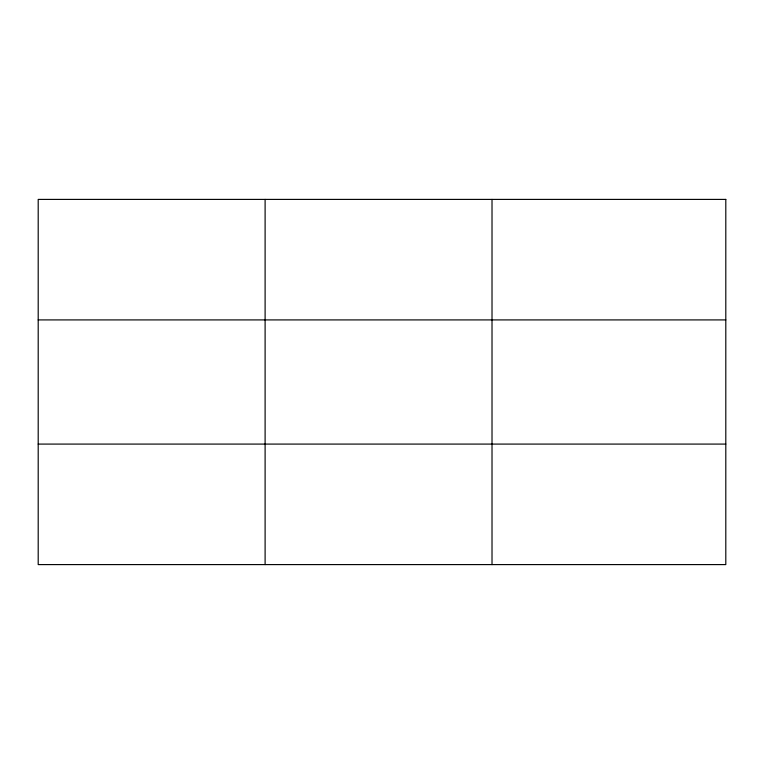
<?xml version="1.0" encoding="UTF-8"?>
<svg xmlns="http://www.w3.org/2000/svg" width="764" height="764" viewBox="0 0 764 764"><rect width="100%" height="100%" fill="white"/><g stroke="black" fill="none" stroke-linecap="round" stroke-linejoin="round"><path stroke-width="1.15" d="M265.108 564.596L265.108 199.404M492.016 564.596L492.016 199.404M38.2 319.915L725.8 319.915M38.2 444.085L725.8 444.085M725.8 199.404L725.8 564.596L38.2 564.596L38.2 199.404L725.8 199.404"/></g></svg>
